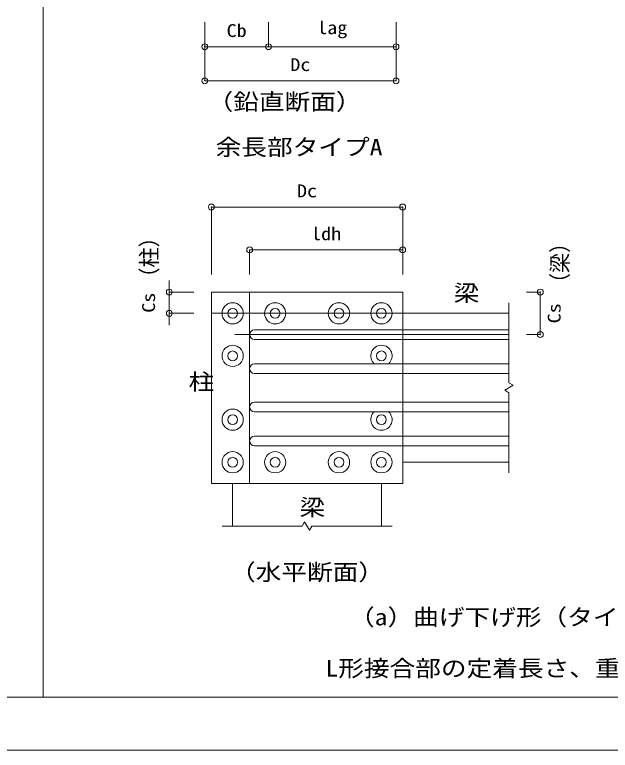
# Model space of a CAD drawing. Units: millimetres, scale not verified. Extents: x -890 to 863, y -296 to 296.
# Drawn here: x 444.6 to 546.5, y -296.4 to -170.7 of the extents above; entities that cross this region are included whole.
import ezdxf
from ezdxf.enums import TextEntityAlignment as Align

# ---------------------------------------------------------------- set-up
doc = ezdxf.new("R2010")
doc.units = ezdxf.units.MM
doc.header["$LTSCALE"] = 2
doc.header["$PDMODE"] = 32
doc.header["$PDSIZE"] = 1
doc.layers.add('0-C__1-9__0-0_', color=7, linetype='Continuous', lineweight=18)
doc.styles.add('ＭＳ ゴシック', font='')
doc.styles.get('ＭＳ ゴシック').set_extended_font_data('MS Gothic')

msp = doc.modelspace()

# ---------------------------------------------------------------- linework, layer by layer
at = {"layer": '0-C__1-9__0-0_'}
for p, q in [((449.52, 248.233), (449.52, -287.367)), ((484.834, -218.088), (484.834, -250.821)), ((478.287, -221.725), (511.02, -221.725)), ((511.02, -247.184), (511.02, -221.725)), ((529.206, -224.526), (485.67, -224.526)), ((529.206, -225.362), (482.301, -225.362)), ((529.206, -226.199), (485.67, -226.199)), ((529.206, -230.345), (485.67, -230.345)), ((529.206, -232.018), (485.67, -232.018)), ((529.206, -236.892), (485.67, -236.892)), ((529.206, -238.565), (485.67, -238.565)), ((529.206, -242.711), (485.67, -242.711)), ((529.206, -244.384), (485.67, -244.384)), ((481.924, -250.821), (481.924, -258.096)), ((507.383, -250.821), (481.924, -250.821)), ((507.383, -250.821), (507.383, -258.096)), ((852.268, -287.367), (50.268, -287.367))]:
    msp.add_line(p, q, dxfattribs=at)
at = {"layer": '0-C__1-9__0-0_', "color": 8}
for p, q in [((477.153, -171.933), (477.153, -176.149)), ((477.153, -171.933), (477.153, -181.968)), ((488.064, -171.933), (488.064, -176.149)), ((488.064, -171.933), (488.064, -176.149)), ((509.886, -171.933), (509.886, -176.149)), ((509.886, -171.933), (509.886, -181.968)), ((477.153, -176.149), (488.064, -176.149)), ((488.064, -176.149), (509.886, -176.149)), ((477.153, -181.968), (509.886, -181.968)), ((478.287, -203.554), (511.02, -203.554)), ((478.287, -215.088), (478.287, -203.554)), ((511.02, -215.088), (511.02, -203.554)), ((484.834, -210.883), (511.02, -210.883)), ((484.834, -215.088), (484.834, -210.883)), ((511.02, -215.088), (511.02, -210.883)), ((471.082, -216.088), (471.082, -223.725)), ((475.287, -218.088), (471.082, -218.088)), ((532.206, -218.088), (534.567, -218.088)), ((534.567, -218.088), (534.567, -225.362)), ((475.287, -221.725), (471.082, -221.725)), ((532.206, -225.362), (534.567, -225.362))]:
    msp.add_line(p, q, dxfattribs=at)
at = {"layer": '0-C__1-9__0-0_'}
msp.add_lwpolyline([(38.432, 284.683), (862.614, 284.683), (862.614, -296.433), (38.432, -296.433)], close=True, dxfattribs=at)
for points in [[(529.206, -221.725), (511.02, -221.725), (511.02, -218.088), (478.287, -218.088), (478.287, -250.821), (481.924, -250.821)], [(529.206, -249.003), (529.206, -235.295), (528.478, -234.875), (529.933, -234.035), (529.206, -233.615), (529.206, -219.907)], [(507.383, -250.821), (511.02, -250.821), (511.02, -247.184), (529.206, -247.184)], [(480.105, -258.096), (493.814, -258.096), (494.234, -257.368), (495.074, -258.823), (495.494, -258.096), (509.202, -258.096)]]:
    msp.add_lwpolyline(points, dxfattribs=at)
for centre, radius in [((481.924, -221.725), 1.819), ((489.198, -221.725), 1.819), ((500.109, -221.725), 1.819), ((507.383, -221.725), 1.819), ((481.924, -221.725), 0.837), ((489.198, -221.725), 0.837), ((500.109, -221.725), 0.837), ((507.383, -221.725), 0.837), ((481.924, -228.999), 1.819), ((481.924, -228.999), 0.837), ((507.383, -228.999), 0.837), ((481.924, -239.91), 1.819), ((481.924, -239.91), 0.837), ((507.383, -239.91), 0.837), ((481.924, -247.184), 1.819), ((481.924, -247.184), 0.837), ((489.198, -247.184), 1.819), ((489.198, -247.184), 0.837), ((500.109, -247.184), 1.819), ((500.109, -247.184), 0.837), ((507.383, -247.184), 1.819), ((507.383, -247.184), 0.837)]:
    msp.add_circle(centre, radius, dxfattribs=at)
for centre, radius, start, end in [((485.67, -225.362), 0.837, 90, 270), ((507.383, -228.999), 1.819, 312.26858, 227.73142), ((485.67, -231.181), 0.837, 90, 270), ((485.67, -237.728), 0.837, 90, 270), ((507.383, -239.91), 1.819, 132.26858, 47.73142), ((485.67, -243.547), 0.837, 90, 270)]:
    msp.add_arc(centre, radius, start, end, dxfattribs=at)
at = {"layer": '0-C__1-9__0-0_', "color": 8}
for p in [(477.153, -176.149), (488.064, -176.149), (509.886, -176.149), (477.153, -181.968), (509.886, -181.968), (478.287, -203.554), (511.02, -203.554), (484.834, -210.883), (511.02, -210.883), (471.082, -218.088), (534.567, -218.088), (471.082, -221.725), (534.567, -225.362)]:
    msp.add_point(p, dxfattribs=at)

# ---------------------------------------------------------------- texts
at = {"layer": '0-C__1-9__0-0_', "style": 'ＭＳ ゴシック', "width": 1.15}
for s, height, p in [('Cb', 2.199, (480.883, -175.149)), ('lag', 2.199, (496.387, -174.649)), ('Dc', 2.199, (491.794, -180.968)), ('（鉛直断面）', 2.8, (477.637, -187.796)), ('余長部タイプA', 2.8, (479.022, -195.55)), ('Dc', 2.199, (492.929, -202.554)), ('ldh', 2.199, (495.339, -209.883)), ('梁', 2.8, (519.755, -220.504)), ('柱', 2.8, (474.381, -235.68)), ('梁', 2.8, (493.372, -257.146)), ('（水平断面）', 2.8, (481.478, -268.217)), ('（a）曲げ下げ形（タイプA）の片側直行梁付', 2.8, (501.835, -275.908)), ('L形接合部の定着長さ、重ね継手長さ、かぶり厚さ', 2.8, (497.799, -284.66))]:
    msp.add_text(s, height=height, dxfattribs=at).set_placement(p, align=Align.BOTTOM_LEFT)
at = {"layer": '0-C__1-9__0-0_', "style": 'ＭＳ ゴシック'}
for s, height, width, p in [('（柱）', 2.8, 0.9, (469.89, -217.327)), ('（梁）', 2.8, 0.9, (540.157, -218.277)), ('Cs', 2.199, 1.15, (469.304, -221.632)), ('Cs', 2.199, 1.15, (538.7, -223.45))]:
    msp.add_text(s, height=height, rotation=90, dxfattribs=dict(at, width=width)).set_placement(p, align=Align.BOTTOM_LEFT)

doc.saveas('drawing.dxf')
